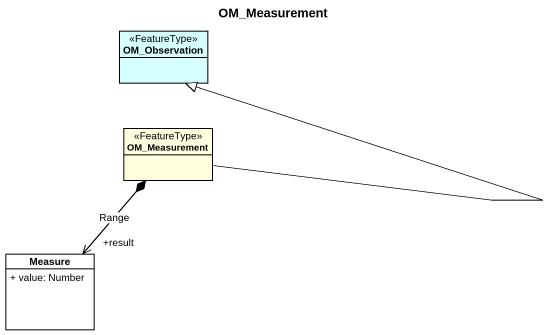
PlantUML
@startuml
title OM_Measurement
hide circle
hide empty members
skinparam classAttributeIconSize 0
class OM_Observation <<FeatureType>> #D5FFFF
class OM_Measurement <<FeatureType>> #FFFFE0
class Measure {
  + value: Number
}
OM_Measurement -up-|> OM_Observation
Measure "+result" <-up-* OM_Measurement : Range
@enduml
